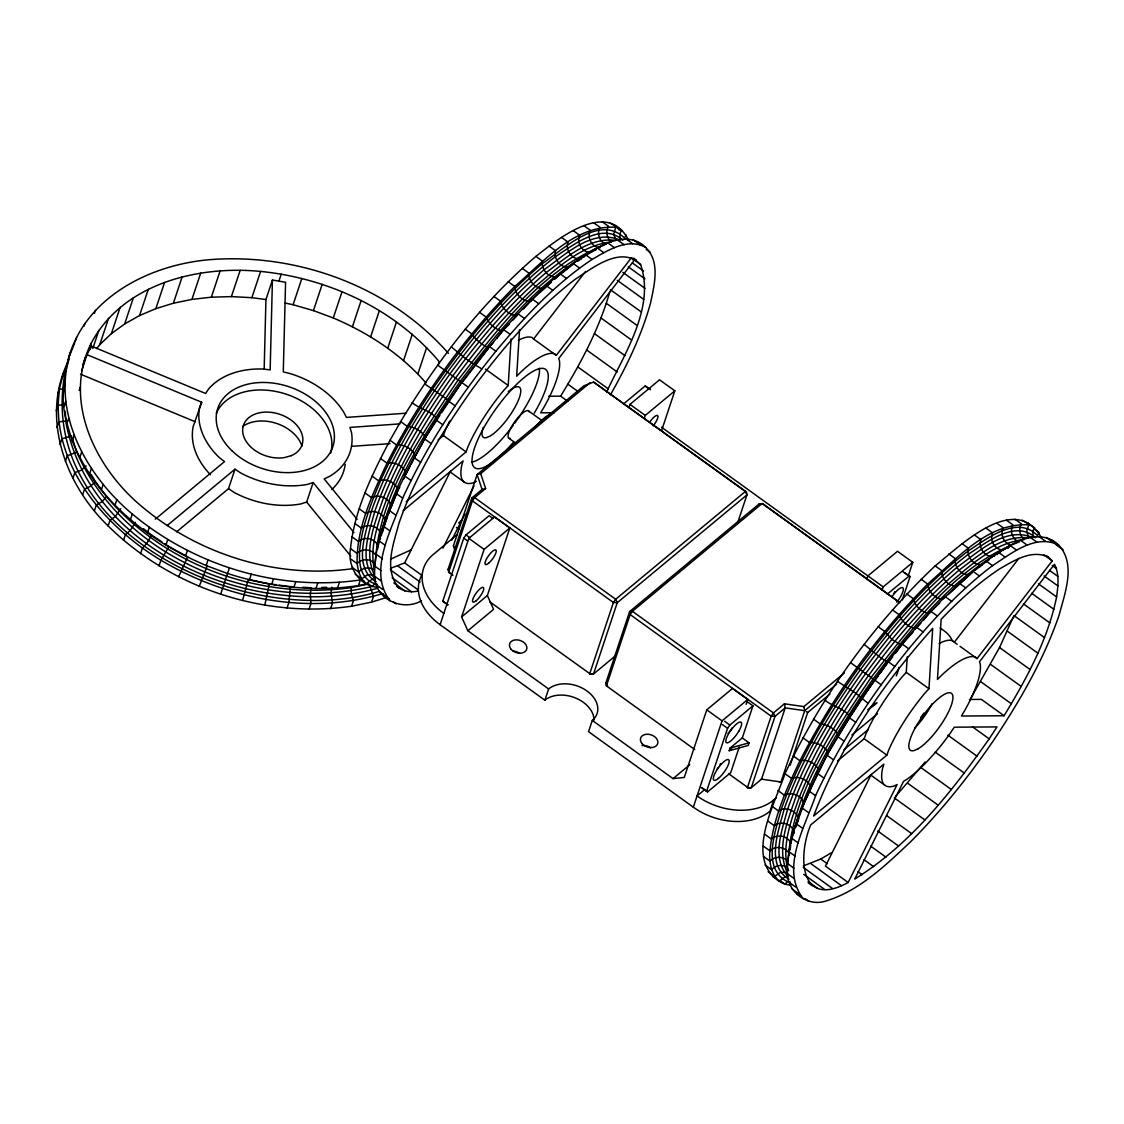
<?xml version="1.0" encoding="UTF-8"?>
<svg xmlns="http://www.w3.org/2000/svg" width="1124" height="1124" viewBox="0 0 1124 1124"><rect width="100%" height="100%" fill="white"/><g stroke="black" fill="none" stroke-linecap="round" stroke-linejoin="round"><path stroke-width="1.5" d="M628.625 240.381C607.817 198.695 558.839 238.246 535.909 256.384C481.578 302.974 437.517 360.537 400.636 421.584L407.183 426.305C414.363 426.797 421.612 431.152 425.603 437.11L415.95 455.234M264.182 368.686L265.938 299.532L272.43 280.017L285.566 282.25L283.29 371.889L290.175 373.604A78.596 55.764 18.4 0 1 343.761 412.213L346.445 417.411L405.862 413.211M272.43 280.017L270.153 369.908L263.227 369.037A78.596 55.764 18.4 0 0 208.432 389.199L205.594 393.47L91.297 346.08L86.998 354.664L81.588 370.934M368.588 584.016L351.138 587.613L351.433 594.343L353.456 600.595L351.587 606.229C263.971 618.846 171.059 588.105 108.115 525.906C64.827 484.289 39.972 415.978 69.098 359.624M406.171 501.711L466.095 451.904L467.865 447.015A78.596 22.354 -54.2 0 1 503.749 390.379L508.203 385.504L511.069 338.928M519.527 329.838L516.675 376.245L521.086 371.805A78.596 22.354 -54.2 0 1 554.849 353.92L556.282 355.381L631.477 257.607L640.666 264.702C655.362 307.653 624.143 354.088 606.693 391.812M837.535 760.906L864.159 738.763L865.93 733.874A78.596 22.354 -54.2 0 1 901.827 677.252L906.267 672.363L907.223 656.837M928.972 688.731L932.695 628.358C883.267 683.757 839.923 746.196 813.636 816.01L886.864 755.131L888.634 750.242A78.596 22.354 -54.2 0 1 924.532 693.606L928.972 688.731L906.267 672.363M465.308 329.206L471.855 333.926L476.379 339.56L481.732 343.986L486.65 346.965L488.322 347.527L489.333 346.515L495.881 351.236C524.29 317.193 554.961 284.161 592.067 259.447C607.564 250.554 627.838 237.389 645.696 247.463C660.561 261.85 654.224 285.243 650.543 303.002C641.635 335.317 626.939 365.722 610.458 394.791M790.832 884.911C773.537 885.108 768.184 864.946 769.954 850.896C772.933 819.045 786.224 789.301 799.937 760.779C807.187 758.869 816.347 763.393 818.96 770.46C803.491 802.789 786.716 837.043 787.488 873.741C787.713 891.992 807.257 906.506 824.777 901.364C858.652 891.402 884.995 865.873 910.089 842.269C941.224 811.078 968.86 776.529 993.7 740.168C1019.847 701.039 1043.662 659.844 1059.089 615.221C1064.779 593.402 1076.413 564.079 1058.611 545.028C1035.443 533.507 1011.193 553.612 992.52 565.639C961.034 589.468 933.918 618.481 908.796 648.801L902.249 644.08L895.8 652.96M448.448 353.414C391.222 288.053 301.752 254.333 215.653 259.265C154.311 262.58 86.379 294.839 68.55 358.106C21.693 525.428 242.039 633.641 379.715 591.238M220.669 594.146L227.512 573.437C269.521 587.178 314.622 592.222 358.458 585.576L360.326 579.956C279.567 591.73 194.733 566.159 132.295 514.005C86.548 475.803 51.156 412.972 70.419 352.472M352.739 568.66C278.302 579.127 200.283 555.312 142.762 507.289C96.327 469.411 62.143 401.704 91.072 343.48C122.614 283.557 197.796 265.278 260.613 271.418C328.405 278.218 395.156 309.086 439.301 361.802L438.219 365.089M411.243 464.128L415.304 455.206C412.002 448.687 403.839 444.219 396.561 444.978L390.014 440.257L400.636 421.584M802.929 737.822L809.477 742.543C816.755 741.784 824.918 746.252 828.219 752.771L810.432 789.512L810.84 787.559C808.859 779.93 798.7 775.434 791.549 778.412L785.002 773.691C821.56 695.981 872.786 624.944 935.154 565.892C960.261 545.857 1015.351 491.062 1041.541 537.946M377.917 587.346C359.034 586.166 347.26 566.426 350.491 548.624C354.425 509.889 372.213 474.286 390.014 440.257M609.236 222.538L621.684 230.153L620.083 233.272L619.97 240.115C592.095 228.116 565.203 254.881 544.044 269.774C508.174 300.122 477.559 336.16 449.895 374.011C419.575 416.681 391.995 462.02 374.685 511.659C369.234 532.565 358.092 560.665 375.149 578.93L371.763 579.548L366.227 583.693L361.731 578.846L358.682 572.13L357.109 563.588C361.773 558.319 370.99 558.445 375.233 564.164C378.451 495.248 421.247 435.578 458.086 379.926C498.803 328.138 541.403 269.634 604.768 244.863M421.514 600.792C402.434 611.793 374.854 599.092 374.573 576.176C374.166 532.678 396.154 492.93 415.304 455.206M377.58 549.116C389.508 487.128 424.858 432.614 460.152 381.401C498.255 331.44 539.183 279.398 595.861 249.753M390.239 601.003C366.986 571.231 392.402 528.533 402.659 498.157C426.937 445.273 459.323 396.393 495.881 351.236M1022.152 520.103L1034.6 527.718L1032.998 530.837L1032.886 537.679C1005.011 525.681 978.119 552.446 956.96 567.339C921.09 597.687 890.475 633.725 862.811 671.576C832.491 714.246 804.91 759.585 787.601 809.21C782.149 830.13 771.008 858.216 788.064 876.481L784.678 877.113L779.143 881.258C744.032 858.118 775.293 802.831 785.002 773.691M790.116 849.927L790.692 845.051M803.154 898.554C779.901 868.796 805.318 826.098 815.574 795.722C839.853 742.838 872.238 693.958 908.796 648.801M1056.602 596.928C1058.021 586.166 1059.623 574.308 1054.481 564.248L979.496 661.741L980.24 664.115A78.596 22.354 -54.2 0 1 964.912 710.171L961.441 716.03L1004.083 715.749C1026.563 678.727 1047.863 639.739 1056.602 596.928L1038.548 583.918M411.033 480.524L404.485 475.803L406.045 472.895C403.432 465.828 394.271 461.304 387.021 463.214C372.297 494.729 356.28 527.999 357.109 563.588L350.562 558.867M818.96 770.46L817.401 773.368L823.948 778.089M372.086 476.126L378.633 480.847C385.785 477.869 395.943 482.379 397.924 489.994L391.152 506.994M331.847 587.164L330.99 593.163L332.535 602.984L330.667 608.604M63.548 373.112L57.788 394.496M64.672 383.129L63.141 389.34L59.656 388.862C48.922 461.163 102.439 525.161 160.887 560.202C226.612 599.162 308.707 615.812 382.919 593.542M802.676 828.36L796.129 823.639C803.927 814.254 786.224 804.517 778.665 811.064L772.118 806.344M293.94 586.826L290.456 586.644L288.896 602.436L287.013 608.07M510.141 334.362L503.594 329.655L496.808 338.436M892.484 609.911L899.045 614.631C901.673 621.319 908.136 626.897 915.077 628.723L916.51 627.206L923.057 631.927M275.844 584.719L269.353 583.862L264.772 605.148M384.956 523.236L381.191 535.867C380.769 526.763 367.998 522.562 361.38 528.154L354.833 523.433M382.441 532.088L384.829 524.079L383.214 526.088L389.761 530.795M548.667 396.238L560.609 396.154C580.855 363.192 599.373 328.601 609.967 291.228M795.989 827.109L798.349 819.213M64.644 373.856L66.527 368.222M75.182 341.696L76.587 337.481M84.019 326.199L84.946 323.389M56.2 410.822L58.069 405.188L64.981 404.851M64.939 384.548C59.839 403.066 66.766 422.975 72.231 440.791C79.326 458.606 89.372 475.045 101.315 490.008C129.4 523.854 166.717 549.214 207.223 565.906L199.285 586.208M94.486 313.189L95.428 310.365M56.945 427.542L58.813 421.907L65.712 421.064L65.276 411.342M63.815 406.902L65.684 401.268M82.614 365.609L85.34 357.404M88.824 350.238L91.072 343.48M90.215 349.325L91.297 346.08M60.008 444.472L61.89 438.852L71.613 435.859M66.878 423.832L68.747 418.198M92.828 348.468L98.828 330.414M79.172 390.45L80.268 387.162M96.566 348.623L99.811 344.604L108.55 318.331M65.361 461.444L67.243 455.81L76.741 452.115L72.119 437.489M72.231 440.791L74.1 435.171M99.811 344.604L111.388 333.645L120.127 307.372M72.948 478.248L74.816 472.614L81.223 470.239L86.141 465.898M79.818 457.608L81.687 451.974M111.388 333.645L124.68 323.923L133.419 297.649M124.68 323.923L139.559 315.563L148.298 289.29M82.67 494.715L84.553 489.081L90.651 486.2L95.385 481.564L91.185 474.44M89.541 474.075L91.409 468.441M139.559 315.563L155.843 308.636L164.596 282.363M94.444 510.647L96.313 505.027L102.073 501.669L106.583 496.724L95.385 481.564M101.315 490.008L103.183 484.388M155.843 308.636L173.377 303.227L182.116 276.954M108.115 525.906L109.997 520.272L115.336 516.45L120.76 508.708M114.985 505.252L116.854 499.632M173.377 303.227L191.951 299.391L200.69 273.118M123.556 540.279L125.424 534.659L130.3 530.402L135.4 522.351M130.426 519.639L132.295 514.005M191.951 299.391L211.368 297.186L220.107 270.912M140.584 553.64L142.453 548.02L146.808 543.356L151.557 535.024L143.479 528.687M147.455 533.001L149.323 527.367M211.368 297.186L231.418 296.61L240.157 270.336M210.455 474.721A78.596 55.764 18.4 0 1 193.23 426.375L201.702 402.237L86.998 354.664M159.018 565.836L160.887 560.202L169.036 546.587L164.666 543.693M165.888 545.196L167.757 539.562M231.418 296.61L251.874 297.691L260.613 271.418M178.66 576.724L187.666 556.914L169.036 546.587M185.516 556.085L187.399 550.451M279.005 280.888L281.253 274.13M176.58 531.863L228.509 488.687L235 469.172L240.691 472.965A78.596 55.764 18.4 0 0 307.344 484.416L313.16 482.547L353.962 532.565M208.024 559.935L206.142 565.555L227.526 573.507L229.408 567.873M285.313 303.087L293.111 304.716L301.85 278.443M293.111 304.716L313.441 310.603L322.181 284.33M425.954 382.933C400.987 354.074 368.208 332.83 333.28 317.966L342.019 291.706M242.573 600.483L248.292 579.45L269.353 583.862M249.444 579.843L251.312 574.209M352.416 326.761L361.169 300.487M271.643 584.494L273.511 578.874M228.509 488.687L234.199 492.481A78.596 55.764 18.4 0 0 300.853 503.931L306.669 502.063L313.16 482.547M370.639 336.863L379.378 310.603M293.884 587.416L295.752 581.796M387.752 348.187L396.491 321.914M309.058 609.222L310.941 603.602L310.28 593.753L311.362 587.74L302.651 587.29M315.928 588.583L317.797 582.949M403.544 360.579L412.283 334.306M337.537 587.964L339.406 582.33M417.875 373.927L426.614 347.653M351.587 606.229L371.608 602.099L373.477 596.465L370.232 586.911C258.646 612.552 124.244 560.075 76.741 452.115M455.051 550.844L453.394 545.885L477.11 474.581L583.904 385.813L593.598 382.076L746.406 491.961L746.94 494.897L737.555 523.096M452.93 575.263L448.659 572.186L448.125 569.236L471.855 497.932L482.084 489.418L485.638 488.504L480.679 473.654L589.931 382.82M447.998 604.993L442.758 601.214L463.734 538.157L465.996 534.912L489.095 515.705L493.029 518.543M594.076 720.077A28.072 19.923 18.4 0 0 575.319 697.892A28.072 19.923 18.4 0 0 544.873 700.21L440.088 624.691L468.806 538.368L494.546 516.97L509.832 527.985L487.352 595.551L461.613 616.936L467.851 630.747L548.624 688.956A28.072 19.923 18.4 0 1 586.953 690.965A28.072 19.923 18.4 0 1 592.292 720.414L588.54 731.668L693.325 807.187A56.13 39.832 18.4 0 0 769.996 811.219L773.734 799.965L776.431 797.717M461.613 616.936L484.093 549.383L509.832 527.985M628.878 407.661L629.96 404.401L659.535 379.814L674.822 390.829L661.671 430.38M544.873 700.21L548.624 688.956M644.15 418.718L645.246 415.416L674.822 390.829M614.912 656.233L593.528 674.021L589.693 673.81L613.409 602.506L615.685 599.261L745.381 491.455L746.406 491.961M694.73 749.511L606.412 685.865L605.878 682.928L629.609 611.611L759.29 503.805L763.126 504.002L899.565 602.338M746.153 704.369L747.783 699.465L732.497 688.45L706.771 709.848L684.291 777.415L673.065 778.623L592.292 720.414M693.325 807.187L722.044 720.863L747.783 699.465M739.269 746.982L730.726 772.666L707.628 791.858L706.603 791.352L727.579 728.296L729.855 725.05L752.954 705.844L746.406 701.137M742.276 737.948L749.048 742.824L748.177 745.451L729.195 750.72L730.066 748.092L742.276 737.948L752.954 705.844M784.411 703.807L785.226 707.881L761.51 779.199L751.282 787.699L748.472 788.008L747.446 787.503L771.162 716.185L773.438 712.939L784.411 703.807L803.899 706.589L844.377 672.953M761.145 779.115L780.997 781.967L804.714 710.663L803.899 706.589M790.13 765.261L807.664 712.546L829.891 694.07M866.829 579.183L867.925 575.881L897.5 551.294L912.786 562.309L908.389 575.488M882.115 590.156L883.197 586.897L912.786 562.309M902.333 599.837L910.061 576.612L904.82 572.833M438.065 439.962L443.39 435.536L445.16 430.647A78.596 22.354 -54.2 0 1 449.656 421.121M397.924 489.994L385.434 521.648C384.563 513.008 372.564 508.68 365.75 513.499L359.202 508.779M385.392 522.519L387.106 517.855M388.806 513.176L390.506 508.512L388.988 510.254L395.536 514.975M798.911 817.682L803.941 803.871C802.55 795.722 791.436 791.282 784.44 795.23L777.892 790.509M797.745 821.644L798.883 818.525M937.402 616.05L930.855 611.33L923.254 620.518M68.55 358.106L74.718 343.101M61.679 378.746L67.847 363.754M804.573 802.381L810.84 787.559M809.786 791.015L801.904 807.819L808.451 812.54M970.996 697.835L999.545 647.536L1013.932 615.559L1044.491 637.589M201.702 402.237L199.721 406.86A78.596 55.764 18.4 0 0 219.222 457.496L224.519 461.613L155.281 519.176M523.264 309.1C544.69 285.426 569.081 263.634 597.167 247.898C611.807 239.721 632.348 233.595 645.696 247.463M944.371 598.207L945.129 596.605L951.677 601.326M399.765 487.226L396.112 493.436L402.659 498.157M403.502 479.33L405.005 476.183M390.435 568.365L404.668 562.913L450.513 471.167M442.912 548.175L473.991 485.975M451.792 540.152L464.957 513.808M871.283 774.394L825.452 866.14L848.156 882.495L897.107 784.538L893.749 786.14A78.596 22.354 -54.2 0 1 882.495 768.69L883.871 764.137L810.629 825.016C797.295 857.415 800.19 908.88 848.156 882.495M404.485 475.803L425.603 437.11M405.75 474.609L409.67 467.12M817.401 773.368L828.219 752.771M626.18 235L624.508 238.049C599.345 213.574 563.18 249.626 542.119 263.733C499.632 299.827 464.072 343.354 432.571 389.157C404.275 431.855 377.931 476.927 363.923 526.538C359.483 544.789 352.332 578.537 377.341 584.41M833.502 759.838L826.941 755.117C848.451 715.833 873.699 678.601 902.249 644.08M558.726 275.703L559.921 273.694L566.482 278.415M431.194 443.615L424.647 438.894L436.829 418.802C430.717 410.443 419.688 409.038 412.199 402.715M844.11 741.18L837.563 736.459L861.518 698.707L888.227 661.741L894.774 666.462M849.027 718.7L826.941 755.117M442.758 424.746L436.21 420.025L448.841 400.495L424.591 383.832M439.793 415.416L424.647 438.894M441.676 412.564L461.683 382.455L448.602 401.142L455.15 405.862M850.84 715.833L874.598 680.02L881.146 684.741M989.176 738.847L997.002 726.905L954.234 727.186L950.37 733.059A78.596 22.354 -54.2 0 1 907.251 779.072L903.541 781.405L854.76 879.024C910.454 844.574 951.817 791.633 989.176 738.847L972.499 726.835M583.918 257.045L585.52 254.727L592.067 259.447M996.833 554.596C1012.696 541.543 1040.557 527.479 1058.611 545.028M595.383 250.329L597.167 247.898L603.714 252.619M1008.298 547.88L1010.083 545.463L1016.63 550.184M437.672 365.159L461.514 382.385L489.333 346.515M463.074 381.359L488.195 348.707M875.989 678.924L878.055 676.156M880.12 673.388L888.227 661.741M380.53 538.508L378.844 540.742L385.406 545.463M556.282 355.381L533.577 339.012L585.478 271.544M957.184 644.291L954.346 642.24L1018.962 558.235M960.022 646.328L977.051 658.608L1052.247 560.834L1046.627 555.762M451.286 346.88L465.645 358.654L474.735 364.654L503.594 329.655M889.435 660.982L892.611 656.964M895.378 796.663L925.164 762.044M489.249 347.372L493.562 342.258M878.223 626.771L884.771 631.491L891.894 639.416L901.237 645.092L916.51 627.206M912.969 632.166L901.237 645.092M479.569 312.346L486.13 317.066C488.757 323.768 495.22 329.332 502.161 331.173L517.939 313.765L524.486 318.485M509.172 324.26L502.161 331.173M512.699 320.354L517.405 315.142L516.071 315.76C508.807 314.762 501.964 308.355 500.475 301.176L493.928 296.455M915.077 628.723L930.855 611.33M916.201 628.33L920.907 623.118M374.489 584.044L372.128 586.602L368.194 583.763M790.256 881.975L787.404 881.609L785.044 884.166L779.803 880.387M516.071 315.76L532.214 299.04L538.761 303.761M906.843 594.02L913.391 598.741C914.88 605.92 921.722 612.327 928.986 613.325L945.129 596.605M939.692 603.04L928.986 613.325M355.17 574.125L361.731 578.846L367.393 574.856L374.236 574.786C362.855 549.791 375.542 521.705 383.551 497.581C401.099 454.222 425.56 414.011 452.691 376.034C480.145 338.479 510.521 302.721 546.124 272.598C566.285 257.677 588.878 236.897 615.854 240.395L613.76 233.89L615.783 227.259C574.462 224.997 543.482 261.709 514.75 286.451C515.129 293.968 522.337 301.302 529.91 301.485L550.76 282.166M540.251 292.254L551.392 282.11M458.634 523.039L462.189 519.653M948.136 594.61L970.419 574.336M554.385 279.005L564.431 270.884M555.059 278.907L557.504 276.771M1004.982 557.012L998.435 552.291L972.836 571.259L942.825 599.05C935.252 598.867 928.045 591.519 927.665 584.016C956.398 559.274 987.378 522.548 1028.699 524.824L1026.676 531.455L1028.769 537.96C1001.793 534.448 979.201 555.242 959.039 570.163C923.436 600.272 893.06 636.043 865.606 673.599C838.476 711.576 814.015 751.787 796.466 795.132C788.458 819.27 775.771 847.356 787.151 872.35L780.309 872.407L774.647 876.411L768.099 871.69M935.154 565.892L941.715 570.613C941.055 578.354 948.572 586.644 956.454 586.04L972.26 572.467M167.097 525.625L235 469.172M403.179 510.718L463.102 460.91L461.725 465.462A78.596 22.354 -54.2 0 0 472.979 482.913L476.323 481.311M485.638 488.504L474.665 497.623L472.389 500.868L448.659 572.186L449.684 572.692L448.125 569.236M457.384 534.406L433.176 554.539A56.13 39.832 18.4 0 0 443.839 613.437M623.37 404.092L645.19 385.968L650.136 389.297M467.851 630.747L493.591 609.348L487.352 595.551M887.215 594.231L909.035 576.106L910.061 576.612M673.065 778.623L689.785 764.713M729.195 750.72L731.64 748.682M704.79 789.512L697.077 795.933A56.13 39.832 18.4 0 0 773.734 799.965M836.748 684.024L804.714 710.663L785.226 707.881L774.998 716.381L751.282 787.699L747.446 787.503M867.756 709.848L875.765 703.188M851.894 734.998L877.493 713.712M843.984 749.708L868.206 729.588M415.149 456.653L414.025 457.566L420.587 462.273M566.974 268.889L573.549 264.084M562.604 272.654L567.775 268.58M974.803 570.458L982.446 564.445C973.932 566.412 966.036 556.324 968.509 548.329L961.961 543.609M979.397 567.17L985.973 560.918L992.52 565.639M577.581 261.302L581.614 258.506C572.804 261.035 564.782 250.188 568.056 242.138L561.508 237.417M985.13 562.576L989.162 559.794M837.563 736.459L838.518 734.674C834.528 728.717 827.278 724.362 820.099 723.87L813.551 719.149M971.642 573.268C963.465 578.284 953.405 566.918 955.372 558.67L948.825 553.949M956.454 586.04L959.179 583.201L965.727 587.922M1001.512 550.83C948.937 582.091 909.372 630.676 873.067 678.966C838.139 729.251 804.082 782.838 790.889 843.436C788.107 835.863 777.19 833.601 771.387 839.052L764.84 834.331M803.351 865.93L820.759 859.017L831.563 852.68M411.215 549.805L390.464 559.232M529.91 301.485L531.455 300.642M1006.43 520.201L1012.977 524.922C1009.422 531.006 1012.429 539.731 1019.215 541.951C954.95 566.046 912.07 625.422 871.002 677.491C834.163 733.129 791.366 792.813 788.149 861.715C783.906 856.01 774.689 855.884 770.024 861.153L763.477 856.432M1008.776 547.304L1002.917 550.015C994.824 549.791 989.246 540.096 992.618 532.874L986.071 528.154M436.21 420.025L436.829 418.802M377.509 588.288C257.213 621.979 89.288 553.373 65.712 421.064M371.608 602.099L387.344 597.237M730.066 748.092L749.048 742.824M480.679 473.654L477.11 474.581L482.084 489.418M358.458 585.576L366.789 583.862M994.529 556.071C985.72 558.6 977.697 547.753 980.971 539.703L974.424 534.982M569.531 266.88C561.017 268.847 553.12 258.759 555.593 250.764L549.046 246.044M396.674 586.25C402.504 591.266 410.513 592.784 417.931 591.055M351.138 587.613C261.583 600.356 165.354 566.004 106.583 496.724M556.787 276.911C548.582 278.232 540.855 269.001 542.456 261.105L535.909 256.384M400.003 423.874L349.929 427.415L351.545 432.684A78.596 55.764 18.4 0 1 329.473 476.436L324.176 478.922L357.137 519.33M352.079 446.312L390.056 443.629M321.605 587.445L326.733 587.304M554.315 412.719L540.658 412.803L544.142 406.944A78.596 22.354 -54.2 0 0 559.457 360.888L558.726 358.514L633.711 261.021L632.812 259.04M969.436 699.465L981.378 699.381L1004.083 715.749M759.29 503.805L763.126 504.002M589.693 673.81L593.528 674.021L617.245 602.703L746.94 494.897L745.381 491.455L593.598 382.076M251.874 297.691L265.938 299.532M279.089 585.154L290.456 586.644M474.735 364.654L481.859 368.911M888.367 662.317L881.342 658.299L864.201 644.445M600.258 247.716C591.927 247.716 586.559 237.501 590.409 230.378L583.862 225.657M778.932 781.658L780.997 781.967M590.002 252.45C581.909 252.226 576.331 242.545 579.703 235.309L573.156 230.589M313.441 310.603L333.28 317.966M80.507 374.18L195.211 421.753M640.666 264.702C621.6 244.723 592.657 267.933 575.165 279.328C534.884 310.126 501.726 349.171 471.813 389.845C442.463 431.166 415.754 475.073 399.006 523.124C393.723 543.37 382.933 570.571 399.442 588.259M1049.409 557.771C1032.83 548.414 1014.031 560.637 999.643 568.885C978.077 583.103 958.955 600.68 941.153 619.324L937.444 679.472L941.87 675.032A78.596 22.354 -54.2 0 1 975.618 657.147L977.051 658.608M442.758 601.214L447.703 604.557M376.048 581.656C352.205 567.241 365.862 532.692 371.299 511.476C388.806 461.262 416.723 415.374 447.394 372.199C478.641 329.683 513.289 288.882 555.397 256.693C573.549 245.032 602.295 221.498 622.752 240.227M359.68 578.972L364.106 581.15M383.691 596.282L389.592 599.176M788.964 879.221C765.121 864.806 778.777 830.257 784.215 809.041C801.721 758.812 829.638 712.939 860.31 669.764C891.557 627.248 926.204 586.447 968.312 554.258C986.465 542.597 1015.211 519.049 1035.668 537.792M787.404 881.609C761.299 868.121 775.448 831.409 781.138 809.673C798.897 758.714 827.222 712.152 858.357 668.33C890.067 625.197 925.235 583.778 967.961 551.125C986.507 539.042 1017.206 514.413 1037.424 535.6L1039.096 532.565L1035.162 529.727M772.595 876.537L775.546 877.985M796.607 893.847L801.033 896.025M606.3 244.386C599.514 242.166 596.507 233.441 600.061 227.357L593.514 222.636M788.739 870.664L787.292 867.475C782.43 864.075 775.377 865.171 771.598 869.695L765.037 864.974M1010.04 544.817C1003.423 542.541 1000.093 534.139 1003.325 527.929L996.777 523.208M151.557 535.024L161.758 541.768M874.964 680.301L850.587 662.71M633.248 239.833L639.795 244.554M1046.163 537.398L1052.71 542.119M646.272 249.472L650.192 252.31M1063.107 549.875L1056.56 545.154L1052.064 540.307M602 221.597L608.548 226.317C605.457 231.319 606.623 238.372 611.386 241.913C581.333 245.299 557.869 267.568 535.726 286.241C505.828 313.891 479.47 345.18 455.515 378.071C428.455 415.95 404.05 456.049 386.558 499.295C378.577 521.662 369.15 545.857 374.376 569.91C369.515 566.524 362.448 567.606 358.682 572.13L352.121 567.409M626.012 238.906L632.559 243.627M1014.916 519.162L1021.463 523.882C1018.372 528.884 1019.538 535.937 1024.301 539.478C994.248 542.864 970.785 565.133 948.642 583.792C918.744 611.456 892.386 642.745 868.431 675.636C841.37 713.501 816.965 753.614 799.473 796.86C791.493 819.213 782.065 843.407 787.292 867.475M1038.927 536.471L1045.489 541.192M617.526 239.946L624.073 244.667M1030.441 537.511L1036.988 542.232M633.711 258.197L636.493 260.206M1043.732 554.694L1052.247 560.834M607.873 242.953L614.421 247.673M1020.789 540.518L1027.336 545.238M632.376 262.932L643.504 270.94M1052.247 565.498L1056.419 568.505M628.288 266.838L644.951 278.85M1049.535 570.416L1057.867 576.415M622.794 272.345L645.021 288.376M1044.041 575.924L1057.937 585.927M617.287 280.354L643.687 299.377M610.416 289.711L640.989 311.741M1031.677 593.289L1053.905 609.306M573.057 263.353L579.605 268.074M606.37 303.311L636.929 325.342M1023.444 603.883L1049.844 622.907M972.836 571.259L979.397 575.98M601.017 318.008L631.576 340.024M522.239 268.327L528.8 273.048C528.139 280.789 535.656 289.079 543.538 288.489L546.264 285.637L552.811 290.357M594.413 333.603L624.972 355.634M1007.329 631.168L1037.888 653.199M508.203 281.731L514.75 286.451C463.495 338.38 420.264 398.289 387.021 463.214L380.474 458.508M921.118 579.296L927.665 584.016C876.411 635.945 833.179 695.854 799.937 760.779L793.389 756.059M645.19 385.968L650.431 389.733M902.488 571.385L909.035 576.106M586.63 349.971L617.202 371.988M999.545 647.536L1030.118 669.553M629.96 404.401L645.246 415.416M867.925 575.881L883.197 586.897M577.778 366.902L608.337 388.932M661.474 427.162L867.602 575.699M940.1 627.951L944.371 631.014A22.452 15.933 18.4 0 1 952.267 640.947M990.694 664.467L1021.252 686.483M899.692 602.661L762.1 503.496L632.405 611.301L630.143 614.547L606.412 685.865L607.438 686.371L605.878 682.928M567.929 384.225L577.652 391.222M980.845 681.776L1011.403 703.807M560.609 396.154L567.704 401.268M485.498 369.136L508.203 385.504M528.294 410.738L542.4 420.91M461.683 382.455L468.23 387.176M947.855 735.152L977.037 756.171M508.989 438.304L516.042 443.39M837.506 681.397L856.024 693.353L868.065 703.427M935.224 752.111L964.392 773.129M920.823 767.509L951.382 789.526M825.114 700.28C832.603 706.603 843.632 708.008 849.744 716.367L849.126 717.59L855.673 722.296M443.39 435.536L466.095 451.904M864.159 738.763L886.864 755.131M907.588 783.161L938.147 805.177M806.358 711.604L807.664 712.546M449.769 471.673L463.959 481.901M870.538 774.9L884.729 785.128M894.268 797.899L924.841 819.916M886.583 815.56L911.592 833.587M456.47 527.437L459.238 529.432M877.718 831.001L898.554 846.021M465.996 534.912L469.93 537.75M724.615 721.271L729.855 725.05M468.806 538.368L484.093 549.383M706.771 709.848L722.044 720.863M463.734 538.157L467.654 540.995M722.339 724.53L727.579 728.296M809.027 791.001L815.574 795.722M870.594 846.091L885.881 857.106M364.977 492.944L371.524 497.665C378.521 493.731 389.635 498.157 391.026 506.306M863.963 859.691L873.685 866.702M489.98 601.958L590.718 674.316M728.521 773.635L748.472 788.008M857.963 871.704L862.122 874.697M820.759 859.017L827.306 863.738M767.748 820.998L774.296 825.719C780.913 820.127 793.684 824.328 794.106 833.432M791.76 838.307L798.321 843.028M404.668 562.913L421.697 575.179M397.896 566.032L420.123 582.049M810.811 863.597L841.384 885.628M702.388 788.093L707.628 791.858M701.362 787.587L706.603 791.352M351.924 536.766L358.472 541.487C364.274 536.036 375.191 538.298 377.973 545.871M375.936 554.076L382.483 558.797M788.851 851.627L795.399 856.347M390.337 569.826L418.114 589.847M803.253 867.391L832.42 888.424M392.178 577.806L411.637 591.828M803.702 874.374L824.552 889.379M350.491 548.624L357.039 553.345C361.914 548.329 370.92 548.863 375.177 554.413M374.503 565.92L381.05 570.641M763.407 846.175L769.954 850.896C775.518 845.023 786.87 846.906 789.526 854.802M787.418 863.485L793.966 868.206M393.807 582.949L404.921 590.957M808.114 881.511L817.836 888.522M808.198 882.818L812.357 885.824M374.573 576.176L381.12 580.897M787.488 873.741L794.036 878.462M376.147 584.719L382.694 589.426M789.062 882.27L795.609 886.991M379.195 591.435L385.743 596.156M393.512 602.014L396.14 603.897M792.111 889L798.658 893.721M805.121 898.638L809.055 901.462M954.346 642.24L952.913 640.778A78.596 22.354 -54.2 0 0 939.13 643.518M533.577 339.012L532.144 337.551A78.596 22.354 -54.2 0 0 518.361 340.291M1028.053 522.997L1030.301 525.428M615.137 225.446L619.633 230.28M453.394 545.885L454.925 547.781M306.669 502.063L350.772 556.141M641.987 745.619A8.978 6.379 18.4 0 1 650.684 747.783M513.204 651.105A8.978 6.379 18.4 0 1 519.695 653.381M732.146 727.916A8.978 2.557 -54.2 0 1 728.015 733.368M649.995 421.669A8.978 2.557 -54.2 0 1 657.723 415.669A8.978 2.557 -54.2 0 1 653.227 425.813M894.859 591.603A8.978 2.557 -54.2 0 1 893.847 593.5M440.088 624.691A56.13 39.832 18.4 0 1 422.371 573.971M720.667 763.561A8.978 2.557 -54.2 0 1 719.669 765.444M718.405 767.383A8.978 2.557 -54.2 0 1 717 769.252M534.111 428.258A28.297 8.051 -54.2 0 1 550.746 414.433M510.451 438.388A16.846 4.791 -54.2 0 1 514.286 422.385A16.846 4.791 -54.2 0 1 529.095 411.763M508.259 391.616A30.868 8.781 -54.2 0 1 518.487 399.989A30.868 8.781 -54.2 0 1 490.064 436.098L486.369 437.672A30.868 8.781 -54.2 0 1 483.236 427.345M512.966 442.772A60.626 17.239 -54.2 0 1 473.162 452.677A60.626 17.239 -54.2 0 1 530.542 372.859A60.626 17.239 -54.2 0 1 534.251 413.168M539.394 368.279A60.626 17.239 -54.2 0 1 517.068 419.969M516.295 421.05A60.626 17.239 -54.2 0 1 514.75 423.2M513.19 425.322A60.626 17.239 -54.2 0 1 471.897 462.175M932.063 703.722A30.868 8.781 -54.2 0 1 914.992 727.734M923.858 713.136A60.626 17.239 -54.2 0 1 920.781 717.421M892.161 596.394A12.631 3.597 -54.2 0 1 903.022 587.964A12.631 3.597 -54.2 0 1 896.699 602.239M898.863 667.516A28.297 8.051 -54.2 0 1 896.25 675.903M877.099 702.725A28.297 8.051 -54.2 0 1 870.791 707.628M242.615 426.544A35.055 24.869 18.4 0 1 276.504 423.411A35.055 24.869 18.4 0 1 301.949 446.116M345.223 464.282A78.596 55.764 18.4 0 1 331.875 489.418M216.3 413.253A60.626 43.021 18.4 0 1 287.688 394.679A60.626 43.021 18.4 0 1 330.597 453.323M738.749 731.303L736.993 734.028A12.631 3.597 -54.2 0 1 725.795 741.109A12.631 3.597 -54.2 0 1 737.175 723.477A12.631 3.597 -54.2 0 1 738.749 731.303M918.027 748.837L913.84 750.635A35.055 9.961 -54.2 0 1 925.459 712.391A35.055 9.961 -54.2 0 1 952.548 700.828A35.055 9.961 -54.2 0 1 918.027 748.837M291.271 455.67L284.484 457.58A30.868 21.904 18.4 0 1 242.686 429.523A30.868 21.904 18.4 0 1 286.465 417.187A30.868 21.904 18.4 0 1 291.271 455.67M474.665 497.623L471.855 497.932L472.389 500.868L613.409 602.506L617.245 602.703L615.685 599.261L474.665 497.623M632.405 611.301L629.609 611.611L630.143 614.547L771.162 716.185L774.998 716.381L773.438 712.939L632.405 611.301M488.617 563.236A8.978 2.557 -54.2 0 0 496.19 550.423A8.978 2.557 -54.2 0 0 487.043 558.024A8.978 2.557 -54.2 0 0 488.617 563.236M642.24 743.849A8.978 6.379 18.4 0 0 657.259 744.636A8.978 6.379 18.4 0 0 647.944 734.239A8.978 6.379 18.4 0 0 642.24 743.849M511.251 649.447A8.978 6.379 18.4 0 0 526.271 650.234A8.978 6.379 18.4 0 0 516.956 639.851A8.978 6.379 18.4 0 0 511.251 649.447M476.126 600.764A8.978 2.557 -54.2 0 0 483.699 587.95A8.978 2.557 -54.2 0 0 474.553 595.551A8.978 2.557 -54.2 0 0 476.126 600.764M718.433 778.398A12.631 3.597 -54.2 0 0 729.083 760.386A12.631 3.597 -54.2 0 0 716.213 771.078A12.631 3.597 -54.2 0 0 718.433 778.398M232.008 450.822A60.626 43.021 18.4 0 0 331.805 449.347A60.626 43.021 18.4 0 0 262.089 382.469A60.626 43.021 18.4 0 0 232.008 450.822"/></g></svg>
